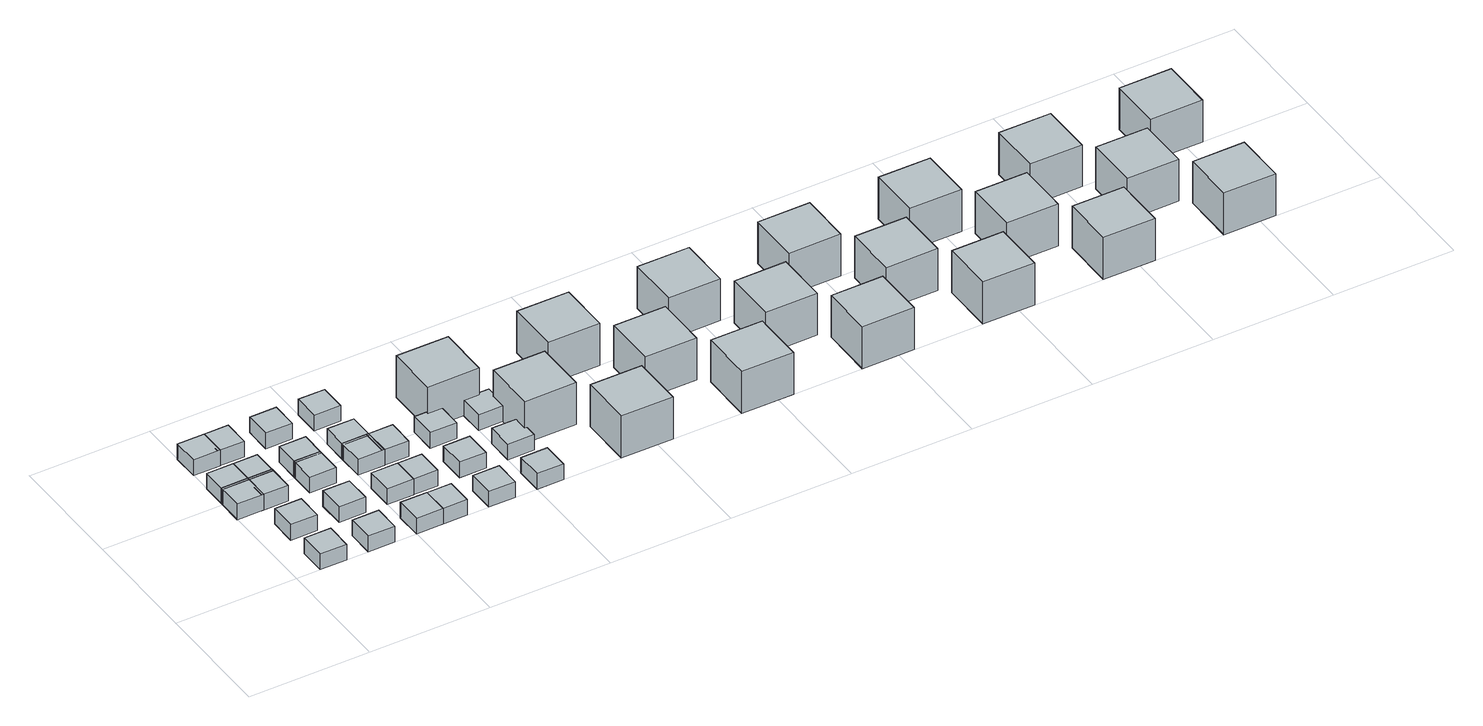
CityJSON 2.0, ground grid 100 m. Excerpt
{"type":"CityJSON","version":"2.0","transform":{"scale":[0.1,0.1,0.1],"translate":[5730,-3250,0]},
"CityObjects":{
"object1":{"type":"GenericCityObject","geometry":[{"type":"Solid","lod":"1","boundaries":[[[[0,1,2,3]],[[4,5,1,0]],[[5,6,2,1]],[[6,7,3,2]],[[7,4,0,3]],[[7,6,5,4]]]]}]},
"object2":{"type":"GenericCityObject","geometry":[{"type":"Solid","lod":"1","boundaries":[[[[8,9,10,11]],[[12,13,9,8]],[[13,14,10,9]],[[14,15,11,10]],[[15,12,8,11]],[[15,14,13,12]]]]}]},
"object3":{"type":"GenericCityObject","geometry":[{"type":"Solid","lod":"1","boundaries":[[[[16,17,18,19]],[[20,21,17,16]],[[21,22,18,17]],[[22,23,19,18]],[[23,20,16,19]],[[23,22,21,20]]]]}]},
"object4":{"type":"GenericCityObject","geometry":[{"type":"Solid","lod":"1","boundaries":[[[[24,25,26,27]],[[28,29,25,24]],[[29,30,26,25]],[[30,31,27,26]],[[31,28,24,27]],[[31,30,29,28]]]]}]},
"object5":{"type":"GenericCityObject","geometry":[{"type":"Solid","lod":"1","boundaries":[[[[32,33,34,35]],[[36,37,33,32]],[[37,38,34,33]],[[38,39,35,34]],[[39,36,32,35]],[[39,38,37,36]]]]}]},
"object6":{"type":"GenericCityObject","geometry":[{"type":"Solid","lod":"1","boundaries":[[[[40,41,42,43]],[[44,45,41,40]],[[45,46,42,41]],[[46,47,43,42]],[[47,44,40,43]],[[47,46,45,44]]]]}]},
"object7":{"type":"GenericCityObject","geometry":[{"type":"Solid","lod":"1","boundaries":[[[[48,49,50,51]],[[52,53,49,48]],[[53,54,50,49]],[[54,55,51,50]],[[55,52,48,51]],[[55,54,53,52]]]]}]},
"object8":{"type":"GenericCityObject","geometry":[{"type":"Solid","lod":"1","boundaries":[[[[56,57,58,59]],[[60,61,57,56]],[[61,62,58,57]],[[62,63,59,58]],[[63,60,56,59]],[[63,62,61,60]]]]}]},
"object9":{"type":"GenericCityObject","geometry":[{"type":"Solid","lod":"1","boundaries":[[[[64,65,66,67]],[[68,69,65,64]],[[69,70,66,65]],[[70,71,67,66]],[[71,68,64,67]],[[71,70,69,68]]]]}]},
"object10":{"type":"GenericCityObject","geometry":[{"type":"Solid","lod":"1","boundaries":[[[[72,73,74,75]],[[76,77,73,72]],[[77,78,74,73]],[[78,79,75,74]],[[79,76,72,75]],[[79,78,77,76]]]]}]},
"object11":{"type":"GenericCityObject","geometry":[{"type":"Solid","lod":"1","boundaries":[[[[80,81,82,83]],[[84,85,81,80]],[[85,86,82,81]],[[86,87,83,82]],[[87,84,80,83]],[[87,86,85,84]]]]}]},
"object12":{"type":"GenericCityObject","geometry":[{"type":"Solid","lod":"1","boundaries":[[[[88,89,90,91]],[[92,93,89,88]],[[93,94,90,89]],[[94,95,91,90]],[[95,92,88,91]],[[95,94,93,92]]]]}]},
"object13":{"type":"GenericCityObject","geometry":[{"type":"Solid","lod":"1","boundaries":[[[[96,97,98,99]],[[100,101,97,96]],[[101,102,98,97]],[[102,103,99,98]],[[103,100,96,99]],[[103,102,101,100]]]]}]},
"object14":{"type":"GenericCityObject","geometry":[{"type":"Solid","lod":"1","boundaries":[[[[104,105,106,107]],[[108,109,105,104]],[[109,110,106,105]],[[110,111,107,106]],[[111,108,104,107]],[[111,110,109,108]]]]}]},
"object15":{"type":"GenericCityObject","geometry":[{"type":"Solid","lod":"1","boundaries":[[[[112,113,114,115]],[[116,117,113,112]],[[117,118,114,113]],[[118,119,115,114]],[[119,116,112,115]],[[119,118,117,116]]]]}]},
"object16":{"type":"GenericCityObject","geometry":[{"type":"Solid","lod":"1","boundaries":[[[[120,121,122,123]],[[124,125,121,120]],[[125,126,122,121]],[[126,127,123,122]],[[127,124,120,123]],[[127,126,125,124]]]]}]},
"object17":{"type":"GenericCityObject","geometry":[{"type":"Solid","lod":"1","boundaries":[[[[128,129,130,131]],[[132,133,129,128]],[[133,134,130,129]],[[134,135,131,130]],[[135,132,128,131]],[[135,134,133,132]]]]}]},
"object18":{"type":"GenericCityObject","geometry":[{"type":"Solid","lod":"1","boundaries":[[[[136,137,138,139]],[[140,141,137,136]],[[141,142,138,137]],[[142,143,139,138]],[[143,140,136,139]],[[143,142,141,140]]]]}]},
"object19":{"type":"GenericCityObject","geometry":[{"type":"Solid","lod":"1","boundaries":[[[[144,145,146,147]],[[148,149,145,144]],[[149,150,146,145]],[[150,151,147,146]],[[151,148,144,147]],[[151,150,149,148]]]]}]},
"object20":{"type":"GenericCityObject","geometry":[{"type":"Solid","lod":"1","boundaries":[[[[152,153,154,155]],[[156,157,153,152]],[[157,158,154,153]],[[158,159,155,154]],[[159,156,152,155]],[[159,158,157,156]]]]}]},
"object21":{"type":"GenericCityObject","geometry":[{"type":"Solid","lod":"1","boundaries":[[[[160,161,162,163]],[[164,165,161,160]],[[165,166,162,161]],[[166,167,163,162]],[[167,164,160,163]],[[167,166,165,164]]]]}]},
"object22":{"type":"GenericCityObject","geometry":[{"type":"Solid","lod":"1","boundaries":[[[[168,169,170,171]],[[172,173,169,168]],[[173,174,170,169]],[[174,175,171,170]],[[175,172,168,171]],[[175,174,173,172]]]]}]},
"object23":{"type":"GenericCityObject","geometry":[{"type":"Solid","lod":"1","boundaries":[[[[176,177,178,179]],[[180,181,177,176]],[[181,182,178,177]],[[182,183,179,178]],[[183,180,176,179]],[[183,182,181,180]]]]}]},
"object24":{"type":"GenericCityObject","geometry":[{"type":"Solid","lod":"1","boundaries":[[[[184,185,186,187]],[[188,189,185,184]],[[189,190,186,185]],[[190,191,187,186]],[[191,188,184,187]],[[191,190,189,188]]]]}]},
"object25":{"type":"GenericCityObject","geometry":[{"type":"Solid","lod":"1","boundaries":[[[[192,193,194,195]],[[196,197,193,192]],[[197,198,194,193]],[[198,199,195,194]],[[199,196,192,195]],[[199,198,197,196]]]]}]},
"object26":{"type":"GenericCityObject","geometry":[{"type":"Solid","lod":"1","boundaries":[[[[200,201,202,203]],[[204,205,201,200]],[[205,206,202,201]],[[206,207,203,202]],[[207,204,200,203]],[[207,206,205,204]]]]}]},
"object27":{"type":"GenericCityObject","geometry":[{"type":"Solid","lod":"1","boundaries":[[[[208,209,210,211]],[[212,213,209,208]],[[213,214,210,209]],[[214,215,211,210]],[[215,212,208,211]],[[215,214,213,212]]]]}]},
"object28":{"type":"GenericCityObject","geometry":[{"type":"Solid","lod":"1","boundaries":[[[[216,217,218,219]],[[220,221,217,216]],[[221,222,218,217]],[[222,223,219,218]],[[223,220,216,219]],[[223,222,221,220]]]]}]},
"object29":{"type":"GenericCityObject","geometry":[{"type":"Solid","lod":"1","boundaries":[[[[224,225,226,227]],[[228,229,225,224]],[[229,230,226,225]],[[230,231,227,226]],[[231,228,224,227]],[[231,230,229,228]]]]}]},
"object30":{"type":"GenericCityObject","geometry":[{"type":"Solid","lod":"1","boundaries":[[[[232,233,234,235]],[[236,237,233,232]],[[237,238,234,233]],[[238,239,235,234]],[[239,236,232,235]],[[239,238,237,236]]]]}]},
"object31":{"type":"GenericCityObject","geometry":[{"type":"Solid","lod":"1","boundaries":[[[[240,241,242,243]],[[244,245,241,240]],[[245,246,242,241]],[[246,247,243,242]],[[247,244,240,243]],[[247,246,245,244]]]]}]},
"object32":{"type":"GenericCityObject","geometry":[{"type":"Solid","lod":"1","boundaries":[[[[248,249,250,251]],[[252,253,249,248]],[[253,254,250,249]],[[254,255,251,250]],[[255,252,248,251]],[[255,254,253,252]]]]}]},
"object33":{"type":"GenericCityObject","geometry":[{"type":"Solid","lod":"1","boundaries":[[[[256,257,258,259]],[[260,261,257,256]],[[261,262,258,257]],[[262,263,259,258]],[[263,260,256,259]],[[263,262,261,260]]]]}]},
"object34":{"type":"GenericCityObject","geometry":[{"type":"Solid","lod":"1","boundaries":[[[[264,265,266,267]],[[268,269,265,264]],[[269,270,266,265]],[[270,271,267,266]],[[271,268,264,267]],[[271,270,269,268]]]]}]},
"object35":{"type":"GenericCityObject","geometry":[{"type":"Solid","lod":"1","boundaries":[[[[272,273,274,275]],[[276,277,273,272]],[[277,278,274,273]],[[278,279,275,274]],[[279,276,272,275]],[[279,278,277,276]]]]}]},
"object36":{"type":"GenericCityObject","geometry":[{"type":"Solid","lod":"1","boundaries":[[[[280,281,282,283]],[[284,285,281,280]],[[285,286,282,281]],[[286,287,283,282]],[[287,284,280,283]],[[287,286,285,284]]]]}]},
"object37":{"type":"GenericCityObject","geometry":[{"type":"Solid","lod":"1","boundaries":[[[[288,289,290,291]],[[292,293,289,288]],[[293,294,290,289]],[[294,295,291,290]],[[295,292,288,291]],[[295,294,293,292]]]]}]},
"object38":{"type":"GenericCityObject","geometry":[{"type":"Solid","lod":"1","boundaries":[[[[296,297,298,299]],[[300,301,297,296]],[[301,302,298,297]],[[302,303,299,298]],[[303,300,296,299]],[[303,302,301,300]]]]}]},
"object39":{"type":"GenericCityObject","geometry":[{"type":"Solid","lod":"1","boundaries":[[[[304,305,306,307]],[[308,309,305,304]],[[309,310,306,305]],[[310,311,307,306]],[[311,308,304,307]],[[311,310,309,308]]]]}]},
"object40":{"type":"GenericCityObject","geometry":[{"type":"Solid","lod":"1","boundaries":[[[[312,313,314,315]],[[316,317,313,312]],[[317,318,314,313]],[[318,319,315,314]],[[319,316,312,315]],[[319,318,317,316]]]]}]},
"object41":{"type":"GenericCityObject","geometry":[{"type":"Solid","lod":"1","boundaries":[[[[320,321,322,323]],[[324,325,321,320]],[[325,326,322,321]],[[326,327,323,322]],[[327,324,320,323]],[[327,326,325,324]]]]}]},
"object42":{"type":"GenericCityObject","geometry":[{"type":"Solid","lod":"1","boundaries":[[[[328,329,330,331]],[[332,333,329,328]],[[333,334,330,329]],[[334,335,331,330]],[[335,332,328,331]],[[335,334,333,332]]]]}]},
"object43":{"type":"GenericCityObject","geometry":[{"type":"Solid","lod":"1","boundaries":[[[[336,337,338,339]],[[340,341,337,336]],[[341,342,338,337]],[[342,343,339,338]],[[343,340,336,339]],[[343,342,341,340]]]]}]},
"object44":{"type":"GenericCityObject","geometry":[{"type":"Solid","lod":"1","boundaries":[[[[344,345,346,347]],[[348,349,345,344]],[[349,350,346,345]],[[350,351,347,346]],[[351,348,344,347]],[[351,350,349,348]]]]}]},
"object45":{"type":"GenericCityObject","geometry":[{"type":"Solid","lod":"1","boundaries":[[[[352,353,354,355]],[[356,357,353,352]],[[357,358,354,353]],[[358,359,355,354]],[[359,356,352,355]],[[359,358,357,356]]]]}]},
"object46":{"type":"GenericCityObject","geometry":[{"type":"Solid","lod":"1","boundaries":[[[[360,361,362,363]],[[364,365,361,360]],[[365,366,362,361]],[[366,367,363,362]],[[367,364,360,363]],[[367,366,365,364]]]]}]}
},
"vertices":[
[200,0,0],[420,0,0],[420,220,0],[200,220,0],[200,0,140],[420,0,140],[420,220,140],[200,220,140],
[0,800,0],[220,800,0],[220,1020,0],[0,1020,0],[0,800,140],[220,800,140],[220,1020,140],[0,1020,140],
[0,1000,0],[220,1000,0],[220,1220,0],[0,1220,0],[0,1000,140],[220,1000,140],[220,1220,140],[0,1220,140],
[200,400,0],[420,400,0],[420,620,0],[200,620,0],[200,400,140],[420,400,140],[420,620,140],[200,620,140],
[0,1400,0],[220,1400,0],[220,1620,0],[0,1620,0],[0,1400,140],[220,1400,140],[220,1620,140],[0,1620,140],
[200,800,0],[420,800,0],[420,1020,0],[200,1020,0],[200,800,140],[420,800,140],[420,1020,140],[200,1020,140],
[200,1000,0],[420,1000,0],[420,1220,0],[200,1220,0],[200,1000,140],[420,1000,140],[420,1220,140],[200,1220,140],
[600,0,0],[820,0,0],[820,220,0],[600,220,0],[600,0,140],[820,0,140],[820,220,140],[600,220,140],
[200,1400,0],[420,1400,0],[420,1620,0],[200,1620,0],[200,1400,140],[420,1400,140],[420,1620,140],[200,1620,140],
[600,400,0],[820,400,0],[820,620,0],[600,620,0],[600,400,140],[820,400,140],[820,620,140],[600,620,140],
[600,800,0],[820,800,0],[820,1020,0],[600,1020,0],[600,800,140],[820,800,140],[820,1020,140],[600,1020,140],
[600,1000,0],[820,1000,0],[820,1220,0],[600,1220,0],[600,1000,140],[820,1000,140],[820,1220,140],[600,1220,140],
[1000,0,0],[1220,0,0],[1220,220,0],[1000,220,0],[1000,0,140],[1220,0,140],[1220,220,140],[1000,220,140],
[600,1400,0],[820,1400,0],[820,1620,0],[600,1620,0],[600,1400,140],[820,1400,140],[820,1620,140],[600,1620,140],
[1000,400,0],[1220,400,0],[1220,620,0],[1000,620,0],[1000,400,140],[1220,400,140],[1220,620,140],[1000,620,140],
[1200,0,0],[1420,0,0],[1420,220,0],[1200,220,0],[1200,0,140],[1420,0,140],[1420,220,140],[1200,220,140],
[1000,800,0],[1220,800,0],[1220,1020,0],[1000,1020,0],[1000,800,140],[1220,800,140],[1220,1020,140],[1000,1020,140],
[1000,1000,0],[1220,1000,0],[1220,1220,0],[1000,1220,0],[1000,1000,140],[1220,1000,140],[1220,1220,140],[1000,1220,140],
[1200,400,0],[1420,400,0],[1420,620,0],[1200,620,0],[1200,400,140],[1420,400,140],[1420,620,140],[1200,620,140],
[1000,1400,0],[1220,1400,0],[1220,1620,0],[1000,1620,0],[1000,1400,140],[1220,1400,140],[1220,1620,140],[1000,1620,140],
[1200,800,0],[1420,800,0],[1420,1020,0],[1200,1020,0],[1200,800,140],[1420,800,140],[1420,1020,140],[1200,1020,140],
[1600,0,0],[1820,0,0],[1820,220,0],[1600,220,0],[1600,0,140],[1820,0,140],[1820,220,140],[1600,220,140],
[1600,400,0],[1820,400,0],[1820,620,0],[1600,620,0],[1600,400,140],[1820,400,140],[1820,620,140],[1600,620,140],
[1600,800,0],[1820,800,0],[1820,1020,0],[1600,1020,0],[1600,800,140],[1820,800,140],[1820,1020,140],[1600,1020,140],
[2000,0,0],[2220,0,0],[2220,220,0],[2000,220,0],[2000,0,140],[2220,0,140],[2220,220,140],[2000,220,140],
[2000,400,0],[2220,400,0],[2220,620,0],[2000,620,0],[2000,400,140],[2220,400,140],[2220,620,140],[2000,620,140],
[1700,1000,0],[2129,1000,0],[2129,1429,0],[1700,1429,0],[1700,1000,375],[2129,1000,375],[2129,1429,375],[1700,1429,375],
[2000,800,0],[2220,800,0],[2220,1020,0],[2000,1020,0],[2000,800,140],[2220,800,140],[2220,1020,140],[2000,1020,140],
[2200,500,0],[2629,500,0],[2629,929,0],[2200,929,0],[2200,500,375],[2629,500,375],[2629,929,375],[2200,929,375],
[2700,0,0],[3129,0,0],[3129,429,0],[2700,429,0],[2700,0,375],[3129,0,375],[3129,429,375],[2700,429,375],
[2700,1000,0],[3129,1000,0],[3129,1429,0],[2700,1429,0],[2700,1000,375],[3129,1000,375],[3129,1429,375],[2700,1429,375],
[3200,500,0],[3629,500,0],[3629,929,0],[3200,929,0],[3200,500,375],[3629,500,375],[3629,929,375],[3200,929,375],
[3700,0,0],[4129,0,0],[4129,429,0],[3700,429,0],[3700,0,375],[4129,0,375],[4129,429,375],[3700,429,375],
[3700,1000,0],[4129,1000,0],[4129,1429,0],[3700,1429,0],[3700,1000,375],[4129,1000,375],[4129,1429,375],[3700,1429,375],
[4200,500,0],[4629,500,0],[4629,929,0],[4200,929,0],[4200,500,375],[4629,500,375],[4629,929,375],[4200,929,375],
[4700,0,0],[5129,0,0],[5129,429,0],[4700,429,0],[4700,0,375],[5129,0,375],[5129,429,375],[4700,429,375],
[4700,1000,0],[5129,1000,0],[5129,1429,0],[4700,1429,0],[4700,1000,375],[5129,1000,375],[5129,1429,375],[4700,1429,375],
[5200,500,0],[5629,500,0],[5629,929,0],[5200,929,0],[5200,500,375],[5629,500,375],[5629,929,375],[5200,929,375],
[5700,0,0],[6129,0,0],[6129,429,0],[5700,429,0],[5700,0,375],[6129,0,375],[6129,429,375],[5700,429,375],
[5700,1000,0],[6129,1000,0],[6129,1429,0],[5700,1429,0],[5700,1000,375],[6129,1000,375],[6129,1429,375],[5700,1429,375],
[6200,500,0],[6629,500,0],[6629,929,0],[6200,929,0],[6200,500,375],[6629,500,375],[6629,929,375],[6200,929,375],
[6700,0,0],[7129,0,0],[7129,429,0],[6700,429,0],[6700,0,375],[7129,0,375],[7129,429,375],[6700,429,375],
[6700,1000,0],[7129,1000,0],[7129,1429,0],[6700,1429,0],[6700,1000,375],[7129,1000,375],[7129,1429,375],[6700,1429,375],
[7200,500,0],[7629,500,0],[7629,929,0],[7200,929,0],[7200,500,375],[7629,500,375],[7629,929,375],[7200,929,375],
[7700,0,0],[8129,0,0],[8129,429,0],[7700,429,0],[7700,0,375],[8129,0,375],[8129,429,375],[7700,429,375],
[7700,1000,0],[8129,1000,0],[8129,1429,0],[7700,1429,0],[7700,1000,375],[8129,1000,375],[8129,1429,375],[7700,1429,375]
]}
